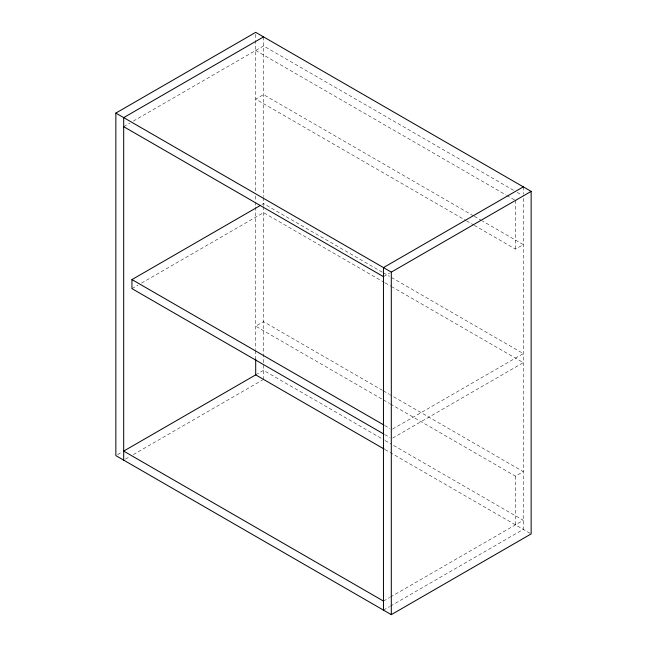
<?xml version="1.0" encoding="UTF-8"?>
<svg xmlns="http://www.w3.org/2000/svg" width="647" height="647" viewBox="0 0 647 647"><rect width="100%" height="100%" fill="white"/><g stroke="black" fill="none" stroke-linecap="round" stroke-linejoin="round"><path stroke-width="0.49" stroke-dasharray="3.23 2.43" d="M123.69 126.666L129.812 123.132M133.306 121.118L263.539 45.929L513.686 190.355M261.792 204.622L263.539 203.619L382.49 272.29M131.956 288.635L138.054 285.117M141.539 283.103L263.539 212.669L384.237 282.359M383.461 276.641L389.583 273.115M117.6 454.615L121.968 452.091M255.694 374.88L263.539 370.359L384.237 440.041M125.437 459.135L129.812 456.612M133.306 454.598L262.666 379.91M474.356 225.391L515.465 249.119L523.31 244.598L482.201 220.862M392.6 429.058L523.31 353.594L390.359 276.835M392.6 438.108L523.31 362.643L392.106 286.896M390.392 403.963L515.465 476.168L523.31 471.647L390.359 394.888M383.461 601.071L389.583 597.537M390.456 597.035L523.31 520.334L392.106 444.586M383.461 610.121L389.583 606.595M390.456 606.085L523.31 529.383L523.31 194.941M517.188 192.369L521.555 194.893M255.694 50.458L505.849 194.876M506.722 195.386L514.591 199.931M473.45 215.815L263.539 94.616L255.694 99.145L465.614 220.336M474.324 216.316L481.328 220.36M466.487 220.845L473.483 224.881M383.364 272.799L389.486 276.334M385.111 282.86L391.233 286.395M382.49 390.343L263.539 321.664L255.694 326.193L382.523 399.417M383.364 390.845L389.486 394.387M383.396 399.919L389.518 403.453M384.73 425.524L389.979 428.549M384.73 434.574L389.979 437.607M385.111 440.55L391.233 444.085M385.111 449.6L531.147 533.912M523.31 186.854L523.31 193.93M515.465 200.433L515.465 249.119M515.465 476.168L515.465 524.863M263.539 36.879L263.539 196.518M263.539 197.529L263.539 205.625M263.539 206.628L263.539 379.409M255.694 34.372L255.694 39.427M255.694 40.429L255.694 191.997M255.694 196.041L255.694 201.088M255.694 202.099L255.694 206.142M255.694 207.153L255.694 349.623M255.694 350.634L255.694 358.713"/><path stroke-width="0.97" d="M115.853 113.088L255.694 32.35L531.147 191.383L531.147 533.912L391.306 614.65L115.853 455.617L115.853 113.088L391.306 272.12L531.147 191.383M263.539 36.879L123.69 117.617L123.69 460.146M383.857 434.072L131.956 288.635L131.956 279.585L260.054 205.625M523.31 186.854L383.461 267.591L383.461 610.121M255.694 358.98L255.694 374.88L123.69 451.096L383.461 601.071M123.69 126.666L383.461 276.641M131.956 279.585L383.857 425.014M255.694 374.88L384.269 449.115M391.306 272.12L391.306 614.65"/></g></svg>
